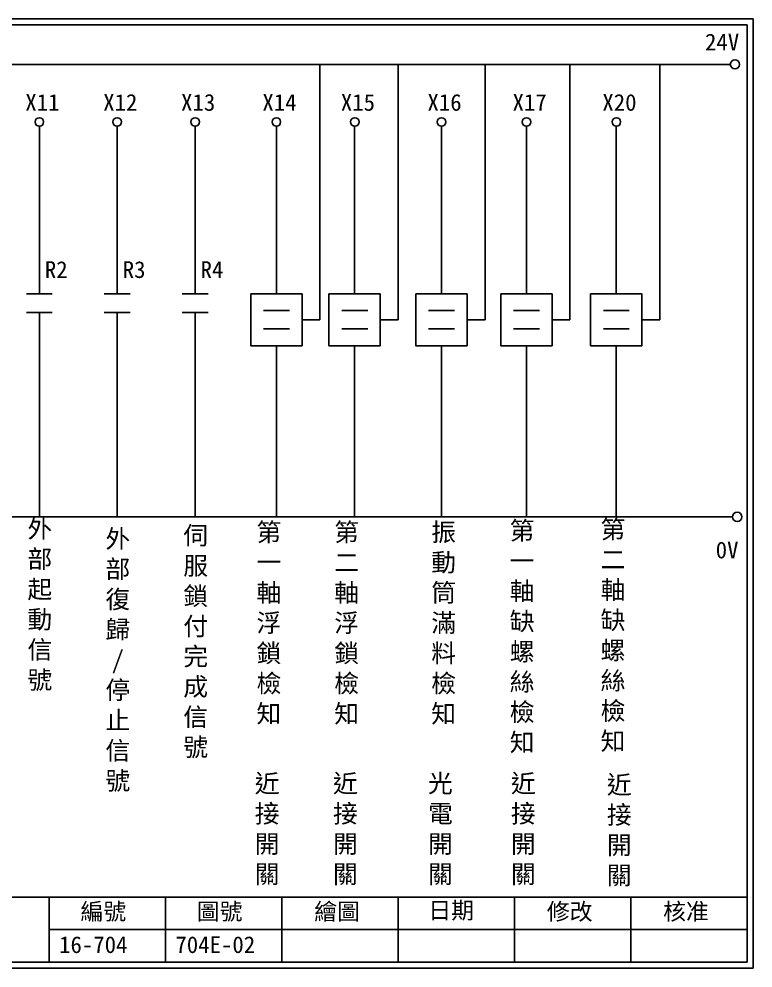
# Model space of a CAD drawing. Extents: x 325 to 612, y 3 to 207.
# Drawn here: x 454.6 to 612.3, y 3 to 207 of the extents above; entities that cross this region are included whole.
import ezdxf

# ---------------------------------------------------------------- set-up
doc = ezdxf.new("R2010")
doc.units = 0
doc.layers.get('0').update_dxf_attribs({"linetype": 'CONTINUOUS'})
doc.layers.add('圖框層', color=7, linetype='CONTINUOUS')
doc.layers.add('標尺寸層', color=3, linetype='CONTINUOUS')
doc.styles.add('CNS', font='romanc.shx', dxfattribs={"bigfont": 'chineset.shx'})
doc.styles.add('STSL', font='kaiu.ttf')

msp = doc.modelspace()

# ---------------------------------------------------------------- linework, layer by layer
for p, q in [((519.25, 142.31), (519.25, 197.22)), ((536.07, 142.31), (536.07, 197.22)), ((554.73, 142.31), (554.73, 197.22)), ((572.98, 142.31), (572.98, 197.22)), ((592.28, 142.31), (592.28, 197.22)), ((458.94, 147.89), (458.94, 183.91)), ((475.67, 147.89), (475.67, 183.91)), ((492.41, 147.89), (492.41, 183.91)), ((509.88, 147.89), (509.88, 183.91)), ((526.7, 147.89), (526.7, 183.91)), ((545.36, 147.89), (545.36, 183.91)), ((563.61, 147.89), (563.61, 183.91)), ((582.91, 147.89), (582.91, 183.91)), ((475.67, 143.92), (475.67, 99.96)), ((492.41, 143.92), (492.41, 99.96)), ((515.4, 142.31), (519.25, 142.31)), ((532.22, 142.31), (536.07, 142.31)), ((550.88, 142.31), (554.73, 142.31)), ((569.13, 142.31), (572.98, 142.31)), ((588.43, 142.31), (592.28, 142.31)), ((458.94, 136.73), (458.94, 99.96)), ((509.88, 136.73), (509.88, 99.96)), ((526.7, 136.73), (526.7, 99.96)), ((545.36, 136.73), (545.36, 99.96)), ((563.61, 136.73), (563.61, 99.96)), ((582.91, 136.73), (582.91, 99.96))]:
    msp.add_line(p, q)
for points in [[(504.37, 147.89), (515.4, 147.89), (515.4, 136.73), (504.37, 136.73)], [(521.19, 147.89), (532.22, 147.89), (532.22, 136.73), (521.19, 136.73)], [(539.85, 147.89), (550.88, 147.89), (550.88, 136.73), (539.85, 136.73)], [(558.1, 147.89), (569.13, 147.89), (569.13, 136.73), (558.1, 136.73)], [(577.4, 147.89), (588.43, 147.89), (588.43, 136.73), (577.4, 136.73)]]:
    msp.add_lwpolyline(points, close=True)
for centre in [(608.44, 197.22), (608.92, 99.96)]:
    msp.add_circle(centre, 1)
at = {"layer": '圖框層', "color": 7}
for p, q in [((612.32, 206.97), (325.32, 206.97)), ((612.32, 3), (612.32, 206.97)), ((611.07, 205.72), (326.57, 205.72)), ((611.07, 4.25), (611.07, 205.72)), ((326.57, 18.25), (611.07, 18.25)), ((461.07, 4.25), (461.07, 18.25)), ((486.07, 4.25), (486.07, 18.25)), ((511.07, 4.25), (511.07, 18.25)), ((536.07, 4.25), (536.07, 18.25)), ((561.07, 4.25), (561.07, 18.25)), ((586.07, 4.25), (586.07, 18.25)), ((461.07, 11.25), (611.07, 11.25)), ((326.57, 4.25), (611.07, 4.25)), ((325.32, 3), (612.32, 3))]:
    msp.add_line(p, q, dxfattribs=at)
at = {"layer": '標尺寸層', "color": 7}
for p, q in [((329.84, 197.22), (607.44, 197.22)), ((456.15, 147.89), (461.72, 147.89)), ((472.89, 147.89), (478.46, 147.89)), ((489.63, 147.89), (495.19, 147.89)), ((456.15, 143.92), (461.72, 143.92)), ((472.89, 143.92), (478.46, 143.92)), ((489.63, 143.92), (495.19, 143.92)), ((507.12, 144.34), (512.69, 144.34)), ((523.94, 144.34), (529.51, 144.34)), ((542.6, 144.34), (548.17, 144.34)), ((560.85, 144.34), (566.42, 144.34)), ((580.15, 144.34), (585.72, 144.34)), ((507.12, 140.37), (512.69, 140.37)), ((523.94, 140.37), (529.51, 140.37)), ((542.6, 140.37), (548.17, 140.37)), ((560.85, 140.37), (566.42, 140.37)), ((580.15, 140.37), (585.72, 140.37)), ((330.05, 99.96), (607.92, 99.96))]:
    msp.add_line(p, q, dxfattribs=at)
at = {"layer": '標尺寸層', "color": 0}
msp.add_line((458.94, 136.73), (458.94, 143.92), dxfattribs=at)
at = {"layer": '標尺寸層', "color": 7}
for centre in [(458.94, 184.83), (475.67, 184.83), (492.41, 184.83), (509.88, 184.83), (526.74, 184.83), (545.36, 184.83), (563.65, 184.83), (582.95, 184.83)]:
    msp.add_circle(centre, 0.92, dxfattribs=at)

# ---------------------------------------------------------------- texts
at = {"layer": '圖框層', "color": 4, "style": 'STSL'}
for s, p in [('24V', (602, 200.22)), ('X11', (455.92, 187.24)), ('X12', (472.66, 187.24)), ('X13', (489.4, 187.24)), ('X14', (506.87, 187.24)), ('X15', (523.73, 187.24)), ('X16', (542.35, 187.24)), ('X17', (560.64, 187.24)), ('X20', (579.94, 187.23)), ('R2', (460.12, 151.31)), ('R3', (476.86, 151.31)), ('R4', (493.59, 151.31)), ('0V', (604.3, 91.04)), ('編號', (467.78, 13.34)), ('圖號', (492.78, 13.34)), ('繪圖', (518.01, 13.34)), ('日期', (542.54, 13.59)), ('修改', (568.01, 13.34)), ('核准', (593.01, 13.34)), ('16-704', (463.18, 6.22)), ('704E-02', (488.18, 6.22))]:
    msp.add_text(s, height=3.6, dxfattribs=at).set_placement(p)
at = {"layer": '標尺寸層', "color": 7, "char_height": 3.9, "width": 4.9608, "attachment_point": 5, "style": 'CNS'}
for s, insert in [('{\\fDFKai-SB|b0|i0|c136|p65;外部起動\\P信號}', (459.04, 80.95)), ('{\\fDFKai-SB|b0|i0|c136|p65;伺服鎖付完成信號}', (492.54, 73)), ('{\\fDFKai-SB|b0|i0|c136|p65;第一軸浮鎖檢知}', (508.27, 76.97)), ('{\\fDFKai-SB|b0|i0|c136|p65;第二軸浮鎖檢知}', (524.98, 76.97)), ('{\\fDFKai-SB|b0|i0|c136|p65;振動筒滿料檢知}', (545.83, 76.97)), ('{\\fDFKai-SB|b0|i0|c136|p65;第一軸缺螺絲\\P檢\\P知}', (562.69, 74.06)), ('{\\fDFKai-SB|b0|i0|c136|p65;第二軸缺螺絲檢知}', (582.23, 74.32)), ('{\\fDFKai-SB|b0|i0|c136|p65;外部復歸\\P/\\P停止信號}', (475.8, 69.03)), ('{\\fDFKai-SB|b0|i0|c136|p65;近接開關}', (507.89, 32.72)), ('{\\fDFKai-SB|b0|i0|c136|p65;近接開關}', (524.71, 32.72)), ('{\\fDFKai-SB|b0|i0|c136|p65;光電開關}', (545.13, 32.72)), ('{\\fDFKai-SB|b0|i0|c136|p65;近接開關}', (562.95, 32.72)), ('{\\fDFKai-SB|b0|i0|c136|p65;近接開關}', (583.57, 32.45))]:
    msp.add_mtext(s, dxfattribs=dict(at, insert=insert))

doc.saveas('drawing.dxf')
